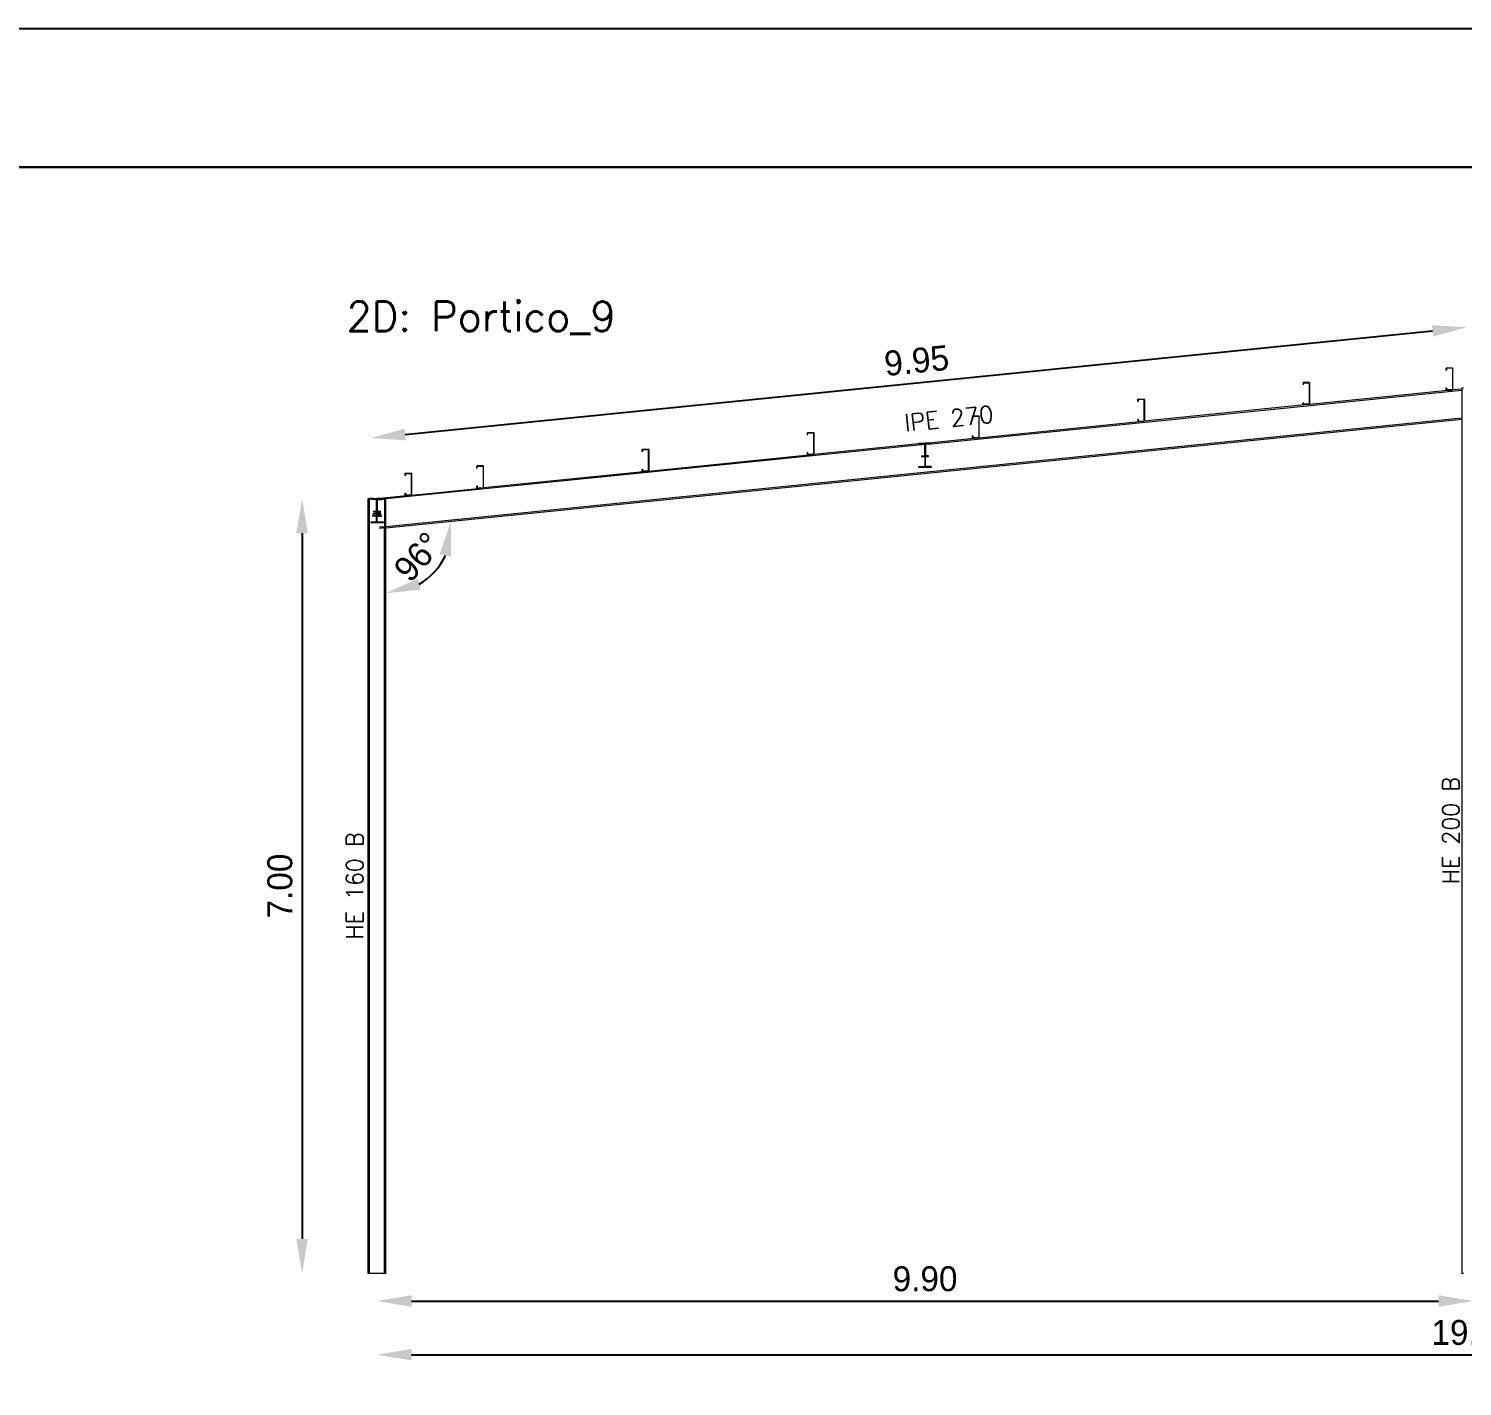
# Model space of a CAD drawing. Header units: inches. Extents: x 72863 to 72995, y 49095 to 49225.
# Drawn here: x 72928.03 to 72938.39, y 49214.9 to 49224.71 of the extents above; entities that cross this region are included whole.
import ezdxf
from ezdxf.enums import TextEntityAlignment as Align

# ---------------------------------------------------------------- set-up
doc = ezdxf.new("R2010")
doc.units = ezdxf.units.IN
doc.layers.get('0').update_dxf_attribs({"lineweight": 15})
for name, color, linetype, lineweight in [('BARRAS_DE_ACERO', 7, 'Continuous', 9), ('Cotas', 200, 'Continuous', 9), ('REFERENCIA_DE_LAS_BARRAS', 2, 'Continuous', 9), ('TITULOS', 9, 'Continuous', 9)]:
    doc.layers.add(name, color=color, linetype=linetype, lineweight=lineweight)
doc.layers.add('VG', color=7, linetype='Continuous')
doc.styles.add('CYPETXT', font='romans__.ttf', dxfattribs={"height": 0.2})
doc.styles.add('RomanS', font='')
doc.styles.get('RomanS').set_extended_font_data('Porsche')
doc.dimstyles.new('100-color', dxfattribs={"dimtxt": 0.18, "dimasz": 0.25, "dimexe": 0, "dimexo": 0.5, "dimgap": 0.07, "dimtad": 1, "dimlfac": 1.25, "dimzin": 4, "dimdsep": 46, "dimtxsty": 'RomanS', "dimcen": 0.1, "dimse1": 1, "dimse2": 1, "dimadec": 0, "dimazin": 0, "dimtfac": 1, "dimtix": 1, "dimtmove": 2, "dimatfit": 3, "dimfxl": 1, "dimtvp": 1.058824, "dimtolj": 1, "dimtzin": 1, "dimarcsym": 0})

# ---------------------------------------------------------------- blocks, each defined once
blk = doc.blocks.new('PLANTILLA')
at = {"layer": 'VG'}
for p, q in [((72904.71, 49224.711), (72862.71, 49224.711)), ((72864.71, 49223.711), (72903.71, 49223.711))]:
    blk.add_line(p, q, dxfattribs=at)
blk.add_lwpolyline([(72903.71, 49199.561), (72903.71, 49223.711), (72864.71, 49223.711), (72864.71, 49196.011), (72885.71, 49196.011), (72885.71, 49199.611)], dxfattribs=at)
blk = doc.blocks.new('*D125')
at = {"layer": 'Cotas', "color": 0, "lineweight": -2, "transparency": 16777216}
blk.add_line((72930.799, 49215.128), (72946.139, 49215.128), dxfattribs=at)
at = {"layer": 'Cotas', "color": 0, "transparency": 16777216}
for points in [[(72930.799, 49215.17), (72930.799, 49215.087), (72930.549, 49215.128)], [(72946.139, 49215.17), (72946.139, 49215.087), (72946.389, 49215.128)]]:
    blk.add_solid(points, dxfattribs=at)
at = {"layer": 'Defpoints', "color": 0, "transparency": 16777216}
for p in [(72930.549, 49215.715), (72946.389, 49215.715), (72946.389, 49215.128)]:
    blk.add_point(p, dxfattribs=at)
at = {"layer": 'Cotas', "color": 0, "transparency": 16777216, "insert": (72938.469, 49215.288), "char_height": 0.18, "attachment_point": 5, "style": 'RomanS'}
blk.add_mtext('\\A1;19.80', dxfattribs=at)
blk = doc.blocks.new('*D127')
at = {"layer": 'Cotas', "color": 0, "lineweight": -2, "transparency": 16777216}
blk.add_line((72930.799, 49215.516), (72938.219, 49215.516), dxfattribs=at)
at = {"layer": 'Cotas', "color": 0, "transparency": 16777216}
for points in [[(72930.799, 49215.558), (72930.799, 49215.474), (72930.549, 49215.516)], [(72938.219, 49215.558), (72938.219, 49215.474), (72938.469, 49215.516)]]:
    blk.add_solid(points, dxfattribs=at)
at = {"layer": 'Defpoints', "color": 0, "transparency": 16777216}
for p in [(72930.549, 49215.715), (72938.469, 49215.715), (72938.469, 49215.516)]:
    blk.add_point(p, dxfattribs=at)
at = {"layer": 'Cotas', "color": 0, "transparency": 16777216, "insert": (72934.509, 49215.676), "char_height": 0.18, "attachment_point": 5, "style": 'RomanS'}
blk.add_mtext('\\A1;9.90', dxfattribs=at)
blk = doc.blocks.new('*D128')
at = {"layer": 'Cotas', "color": 0, "lineweight": -2, "transparency": 16777216}
blk.add_line((72930.753, 49221.778), (72938.176, 49222.528), dxfattribs=at)
at = {"layer": 'Cotas', "color": 0, "transparency": 16777216}
for points in [[(72938.171, 49222.569), (72938.18, 49222.486), (72938.424, 49222.553)], [(72930.749, 49221.819), (72930.757, 49221.736), (72930.504, 49221.753)]]:
    blk.add_solid(points, dxfattribs=at)
at = {"layer": 'Defpoints', "color": 0, "transparency": 16777216}
for p in [(72938.424, 49222.553), (72938.469, 49222.115), (72930.549, 49221.315)]:
    blk.add_point(p, dxfattribs=at)
at = {"layer": 'Cotas', "color": 0, "transparency": 16777216, "insert": (72934.448, 49222.312), "char_height": 0.18, "attachment_point": 5, "rotation": 5.7679, "style": 'RomanS'}
blk.add_mtext('\\A1;9.95', dxfattribs=at)
blk = doc.blocks.new('*D131')
at = {"layer": 'Cotas', "color": 0, "lineweight": -2, "transparency": 16777216}
blk.add_arc((72930.613, 49221.104), 0.474, 300.6095, 335.1584, dxfattribs=at)
at = {"layer": 'Cotas', "color": 0, "transparency": 16777216}
for points in [[(72931.001, 49220.912), (72931.083, 49220.898), (72931.084, 49221.152)], [(72930.865, 49220.657), (72930.843, 49220.737), (72930.613, 49220.631)]]:
    blk.add_solid(points, dxfattribs=at)
at = {"layer": 'Defpoints', "color": 0, "transparency": 16777216}
for p in [(72938.389, 49221.89), (72930.613, 49221.104), (72930.613, 49221.104), (72930.863, 49220.702), (72930.613, 49215.715)]:
    blk.add_point(p, dxfattribs=at)
at = {"layer": 'Cotas', "color": 0, "transparency": 16777216, "insert": (72930.845, 49220.894), "char_height": 0.18, "attachment_point": 5, "rotation": 47.8839, "style": 'RomanS'}
blk.add_mtext('\\A1;96°', dxfattribs=at)
blk = doc.blocks.new('*D132')
at = {"layer": 'Cotas', "color": 0, "lineweight": -2, "transparency": 16777216}
blk.add_line((72930.008, 49221.065), (72930.008, 49215.965), dxfattribs=at)
at = {"layer": 'Cotas', "color": 0, "transparency": 16777216}
for points in [[(72929.966, 49221.065), (72930.049, 49221.065), (72930.008, 49221.315)], [(72929.966, 49215.965), (72930.049, 49215.965), (72930.008, 49215.715)]]:
    blk.add_solid(points, dxfattribs=at)
at = {"layer": 'Defpoints', "color": 0, "transparency": 16777216}
for p in [(72930.549, 49221.315), (72930.008, 49215.715), (72930.549, 49215.715)]:
    blk.add_point(p, dxfattribs=at)
at = {"layer": 'Cotas', "color": 0, "transparency": 16777216, "insert": (72929.848, 49218.515), "char_height": 0.18, "attachment_point": 5, "rotation": 90, "style": 'RomanS'}
blk.add_mtext('\\A1;7.00', dxfattribs=at)

msp = doc.modelspace()

# ---------------------------------------------------------------- linework, layer by layer
at = {"layer": 'BARRAS_DE_ACERO'}
for p, q in [((72938.2749, 49222.2566), (72938.2747, 49222.2553)), ((72938.2747, 49222.2429), (72938.2747, 49222.2553)), ((72938.2747, 49222.2429), (72938.2763, 49222.2429)), ((72938.2757, 49222.2578), (72938.2749, 49222.2566)), ((72938.2769, 49222.2586), (72938.2757, 49222.2578)), ((72938.2763, 49222.2553), (72938.2764, 49222.256)), ((72938.2763, 49222.2553), (72938.2763, 49222.2429)), ((72938.2769, 49222.2567), (72938.2764, 49222.256)), ((72938.2769, 49222.2567), (72938.2775, 49222.2571)), ((72938.3204, 49222.2586), (72938.3191, 49222.2589)), ((72938.3198, 49222.2571), (72938.3191, 49222.2573)), ((72938.3198, 49222.2571), (72938.3205, 49222.2567)), ((72938.3204, 49222.2586), (72938.3216, 49222.2578)), ((72938.3205, 49222.2567), (72938.3209, 49222.256)), ((72938.3211, 49222.2553), (72938.3209, 49222.256)), ((72938.3211, 49222.2553), (72938.3211, 49222.1025)), ((72938.3224, 49222.2566), (72938.3216, 49222.2578)), ((72938.3224, 49222.2566), (72938.3227, 49222.2553)), ((72938.3227, 49222.1025), (72938.3227, 49222.2553)), ((72934.5526, 49221.7112), (72938.3886, 49222.0987)), ((72937.2399, 49222.1508), (72937.2402, 49222.1521)), ((72937.2402, 49222.1521), (72937.241, 49222.1533)), ((72937.2415, 49222.1507), (72937.2415, 49222.1508)), ((72937.2415, 49222.1504), (72937.2415, 49222.1507)), ((72937.2421, 49222.1511), (72937.242, 49222.1504)), ((72937.242, 49222.1504), (72937.242, 49222.1384)), ((72937.2425, 49222.1518), (72937.2421, 49222.1511)), ((72937.2425, 49222.1518), (72937.2432, 49222.1522)), ((72937.2428, 49222.1526), (72937.2435, 49222.1528)), ((72937.2432, 49222.1522), (72937.244, 49222.1524)), ((72937.2843, 49222.1544), (72937.2435, 49222.1544)), ((72937.244, 49222.1528), (72937.2435, 49222.1528)), ((72937.244, 49222.1528), (72937.2843, 49222.1528)), ((72937.284, 49222.1524), (72937.244, 49222.1524)), ((72937.284, 49222.1524), (72937.2847, 49222.1522)), ((72937.2843, 49222.1544), (72937.2857, 49222.1541)), ((72937.2843, 49222.1528), (72937.2851, 49222.1526)), ((72937.2858, 49222.1522), (72937.2851, 49222.1526)), ((72937.2858, 49222.1522), (72937.2862, 49222.1515)), ((72937.286, 49222.1504), (72937.2858, 49222.1511)), ((72937.286, 49222.1504), (72937.286, 49221.9984)), ((72937.2862, 49222.1515), (72937.2863, 49222.1508)), ((72937.2863, 49222.1507), (72937.2863, 49222.1508)), ((72937.2863, 49222.1507), (72937.2863, 49221.998)), ((72938.3095, 49222.0989), (72937.287, 49221.9956)), ((72937.2879, 49222.1508), (72937.2877, 49222.1521)), ((72937.288, 49222.1504), (72937.2879, 49222.1504)), ((72937.288, 49221.9984), (72937.288, 49222.1504)), ((72938.2747, 49222.1149), (72938.2763, 49222.1149)), ((72938.2747, 49222.1025), (72938.2747, 49222.1149)), ((72938.2749, 49222.1011), (72938.2747, 49222.1025)), ((72938.2757, 49222.0999), (72938.2749, 49222.1011)), ((72938.2757, 49222.0999), (72938.2769, 49222.0991)), ((72938.2763, 49222.1149), (72938.2763, 49222.1025)), ((72938.2763, 49222.1025), (72938.2764, 49222.1017)), ((72938.2764, 49222.1017), (72938.2769, 49222.1011)), ((72938.2775, 49222.1006), (72938.2769, 49222.1011)), ((72938.2783, 49222.0989), (72938.2769, 49222.0991)), ((72938.2783, 49222.1005), (72938.2775, 49222.1006)), ((72938.3191, 49222.1005), (72938.2783, 49222.1005)), ((72938.2783, 49222.0989), (72938.3095, 49222.0989)), ((72938.3191, 49222.0989), (72938.3095, 49222.0989)), ((72938.3191, 49222.1005), (72938.3198, 49222.1006)), ((72938.3191, 49222.0989), (72938.3204, 49222.0991)), ((72938.3198, 49222.1006), (72938.3205, 49222.1011)), ((72938.3216, 49222.0999), (72938.3204, 49222.0991)), ((72938.3205, 49222.1011), (72938.3209, 49222.1017)), ((72938.3209, 49222.1017), (72938.3211, 49222.1025)), ((72938.3216, 49222.0999), (72938.3217, 49222.1001)), ((72938.3886, 49222.1069), (72938.3217, 49222.1001)), ((72938.3224, 49222.1011), (72938.3217, 49222.1001)), ((72938.3224, 49222.1011), (72938.3227, 49222.1025)), ((72938.3886, 49222.115), (72938.4006, 49222.115)), ((72936.046, 49222.0302), (72936.0463, 49222.0315)), ((72936.046, 49222.0178), (72936.046, 49222.0302)), ((72936.0476, 49222.0178), (72936.046, 49222.0178)), ((72936.0463, 49222.0315), (72936.0471, 49222.0327)), ((72936.0476, 49222.0302), (72936.0478, 49222.0309)), ((72936.0476, 49222.0302), (72936.0476, 49222.0178)), ((72936.048, 49222.0178), (72936.0476, 49222.0178)), ((72936.0478, 49222.0309), (72936.0482, 49222.0316)), ((72936.0482, 49222.0316), (72936.0488, 49222.032)), ((72936.0486, 49222.0312), (72936.0493, 49222.0316)), ((72936.0496, 49222.0338), (72936.0904, 49222.0338)), ((72936.0908, 49222.0316), (72936.09, 49222.0318)), ((72936.0904, 49222.0338), (72936.0918, 49222.0335)), ((72936.0912, 49222.032), (72936.0904, 49222.0322)), ((72936.0908, 49222.0316), (72936.0914, 49222.0312)), ((72936.0918, 49222.0316), (72936.0912, 49222.032)), ((72936.0923, 49222.0309), (72936.0918, 49222.0316)), ((72936.092, 49222.0298), (72936.092, 49221.8778)), ((72936.0924, 49222.0302), (72936.0923, 49222.0309)), ((72936.0924, 49221.8774), (72936.0924, 49222.0302)), ((72936.094, 49222.0302), (72936.0937, 49222.0315)), ((72936.094, 49222.0298), (72936.094, 49222.0302)), ((72936.094, 49222.0298), (72936.094, 49221.8778)), ((72936.094, 49222.0298), (72936.094, 49221.8777)), ((72936.094, 49222.0298), (72936.094, 49222.0298)), ((72937.24, 49222.0104), (72937.2415, 49222.0104)), ((72937.2422, 49221.9946), (72937.241, 49221.9954)), ((72937.242, 49222.0104), (72937.2415, 49222.0104)), ((72937.2415, 49221.9984), (72937.2415, 49222.0104)), ((72937.2415, 49221.9984), (72937.2415, 49221.9983)), ((72937.2415, 49221.9983), (72937.2415, 49221.998)), ((72937.2415, 49221.998), (72937.2417, 49221.9972)), ((72937.2421, 49221.9965), (72937.2417, 49221.9972)), ((72937.242, 49221.9984), (72937.242, 49222.0104)), ((72937.2421, 49221.9965), (72937.2428, 49221.9961)), ((72937.2422, 49221.9946), (72937.2435, 49221.9944)), ((72937.2425, 49221.9969), (72937.2432, 49221.9965)), ((72937.2428, 49221.9961), (72937.2435, 49221.996)), ((72937.244, 49221.9964), (72937.2432, 49221.9965)), ((72937.2435, 49221.996), (72937.2436, 49221.996)), ((72937.2747, 49221.9944), (72937.2435, 49221.9944)), ((72937.2843, 49221.996), (72937.2436, 49221.996)), ((72937.284, 49221.9964), (72937.244, 49221.9964)), ((72937.2843, 49221.9944), (72937.2747, 49221.9944)), ((72937.284, 49221.9964), (72937.2847, 49221.9965)), ((72937.2843, 49221.996), (72937.2851, 49221.9961)), ((72937.2843, 49221.996), (72937.2843, 49221.996)), ((72937.2857, 49221.9946), (72937.2843, 49221.9944)), ((72937.2854, 49221.9969), (72937.2847, 49221.9965)), ((72937.2854, 49221.9969), (72937.2858, 49221.9976)), ((72937.2869, 49221.9954), (72937.2857, 49221.9946)), ((72937.286, 49221.9984), (72937.2858, 49221.9976)), ((72937.2862, 49221.9972), (72937.2863, 49221.998)), ((72937.287, 49221.9956), (72937.2869, 49221.9954)), ((72937.2877, 49221.9966), (72937.287, 49221.9956)), ((72937.2877, 49221.9966), (72937.2879, 49221.998)), ((72937.288, 49221.9984), (72937.2879, 49221.9983)), ((72937.2879, 49221.9983), (72937.2879, 49221.998)), ((72930.6126, 49221.1125), (72938.3886, 49221.898)), ((72934.8524, 49221.9109), (72934.8521, 49221.9096)), ((72934.8521, 49221.8972), (72934.8521, 49221.9096)), ((72934.8537, 49221.8972), (72934.8521, 49221.8972)), ((72934.8531, 49221.9121), (72934.8524, 49221.9109)), ((72934.8543, 49221.9129), (72934.8531, 49221.9121)), ((72934.8537, 49221.9096), (72934.8538, 49221.9103)), ((72934.8537, 49221.9096), (72934.8537, 49221.8972)), ((72934.8537, 49221.8972), (72934.8541, 49221.8972)), ((72934.8538, 49221.9103), (72934.8543, 49221.911)), ((72934.8541, 49221.8972), (72934.8541, 49221.9092)), ((72934.8543, 49221.9129), (72934.8557, 49221.9132)), ((72934.8549, 49221.9114), (72934.8543, 49221.911)), ((72934.8557, 49221.9116), (72934.8549, 49221.9114)), ((72934.8557, 49221.9132), (72934.8965, 49221.9132)), ((72934.8557, 49221.9116), (72934.8965, 49221.9116)), ((72934.8561, 49221.9112), (72934.8961, 49221.9112)), ((72934.8979, 49221.9129), (72934.8965, 49221.9132)), ((72934.8965, 49221.9116), (72934.8972, 49221.9114)), ((72934.8972, 49221.9114), (72934.8979, 49221.911)), ((72934.8975, 49221.9106), (72934.898, 49221.9099)), ((72934.8979, 49221.9129), (72934.899, 49221.9121)), ((72934.8983, 49221.9103), (72934.8979, 49221.911)), ((72934.8981, 49221.9092), (72934.898, 49221.9099)), ((72934.8981, 49221.9092), (72934.8981, 49221.7572)), ((72934.8985, 49221.9096), (72934.8983, 49221.9103)), ((72934.8985, 49221.9096), (72934.8985, 49221.7568)), ((72934.8998, 49221.9109), (72934.899, 49221.9121)), ((72934.9001, 49221.9096), (72934.8998, 49221.9109)), ((72936.046, 49221.8898), (72936.046, 49221.8774)), ((72936.0476, 49221.8898), (72936.046, 49221.8898)), ((72936.0476, 49221.8774), (72936.0476, 49221.8898)), ((72936.048, 49221.8898), (72936.0476, 49221.8898)), ((72936.048, 49221.8898), (72936.048, 49221.8778)), ((72938.3886, 49221.8898), (72938.3886, 49215.715)), ((72933.6582, 49221.789), (72933.6584, 49221.7903)), ((72933.6584, 49221.7903), (72933.6592, 49221.7915)), ((72933.6604, 49221.7923), (72933.6592, 49221.7915)), ((72933.6599, 49221.7897), (72933.6598, 49221.789)), ((72933.6598, 49221.789), (72933.6598, 49221.7889)), ((72933.6598, 49221.7886), (72933.6598, 49221.7889)), ((72933.6598, 49221.7766), (72933.6598, 49221.7886)), ((72933.6599, 49221.7897), (72933.6603, 49221.7904)), ((72933.6603, 49221.7893), (72933.6602, 49221.7886)), ((72933.6602, 49221.7766), (72933.6602, 49221.7886)), ((72933.661, 49221.7908), (72933.6603, 49221.7904)), ((72933.6608, 49221.79), (72933.6603, 49221.7893)), ((72933.6604, 49221.7923), (72933.6618, 49221.7926)), ((72933.6608, 49221.79), (72933.6614, 49221.7904)), ((72933.661, 49221.7908), (72933.6618, 49221.791)), ((72933.6622, 49221.7906), (72933.6614, 49221.7904)), ((72933.6618, 49221.7926), (72933.7026, 49221.7926)), ((72933.6618, 49221.791), (72933.7026, 49221.791)), ((72933.7022, 49221.7906), (72933.6622, 49221.7906)), ((72933.7022, 49221.7906), (72933.7029, 49221.7904)), ((72933.7039, 49221.7923), (72933.7026, 49221.7926)), ((72933.7026, 49221.791), (72933.7033, 49221.7908)), ((72933.7029, 49221.7904), (72933.7036, 49221.79)), ((72933.7033, 49221.7908), (72933.704, 49221.7904)), ((72933.7036, 49221.79), (72933.704, 49221.7893)), ((72933.7051, 49221.7915), (72933.7039, 49221.7923)), ((72933.7044, 49221.7897), (72933.704, 49221.7904)), ((72933.704, 49221.7893), (72933.7042, 49221.7886)), ((72933.7042, 49221.7886), (72933.7042, 49221.6366)), ((72933.7046, 49221.789), (72933.7044, 49221.7897)), ((72933.7046, 49221.789), (72933.7046, 49221.7886)), ((72933.7046, 49221.6365), (72933.7046, 49221.7886)), ((72933.7051, 49221.7915), (72933.7059, 49221.7903)), ((72933.7059, 49221.7903), (72933.7062, 49221.789)), ((72933.7062, 49221.789), (72933.7062, 49221.7886)), ((72933.7062, 49221.7886), (72933.7062, 49221.7886)), ((72933.7062, 49221.7886), (72933.7062, 49221.7886)), ((72936.046, 49221.8774), (72936.0463, 49221.876)), ((72936.0463, 49221.876), (72936.0471, 49221.8748)), ((72936.0471, 49221.8748), (72936.0482, 49221.874)), ((72936.0476, 49221.8774), (72936.0478, 49221.8766)), ((72936.0482, 49221.8759), (72936.0478, 49221.8766)), ((72936.048, 49221.8778), (72936.0482, 49221.877)), ((72936.0482, 49221.877), (72936.0486, 49221.8763)), ((72936.0482, 49221.8759), (72936.0488, 49221.8755)), ((72936.0496, 49221.8738), (72936.0482, 49221.874)), ((72936.0486, 49221.8763), (72936.0493, 49221.8759)), ((72936.0496, 49221.8754), (72936.0488, 49221.8755)), ((72936.0493, 49221.8759), (72936.05, 49221.8758)), ((72936.0496, 49221.8754), (72936.0904, 49221.8754)), ((72936.0496, 49221.8738), (72936.0807, 49221.8738)), ((72936.05, 49221.8758), (72936.09, 49221.8758)), ((72936.0807, 49221.8738), (72936.0904, 49221.8738)), ((72936.09, 49221.8758), (72936.0908, 49221.8759)), ((72936.0912, 49221.8755), (72936.0904, 49221.8754)), ((72936.0918, 49221.874), (72936.0904, 49221.8738)), ((72936.0908, 49221.8759), (72936.0914, 49221.8763)), ((72936.0918, 49221.8759), (72936.0912, 49221.8755)), ((72936.0914, 49221.8763), (72936.0919, 49221.877)), ((72936.0918, 49221.8759), (72936.0923, 49221.8766)), ((72936.092, 49221.8778), (72936.0919, 49221.877)), ((72936.0923, 49221.8766), (72936.0924, 49221.8774)), ((72936.0931, 49221.875), (72936.0937, 49221.876)), ((72936.0937, 49221.876), (72936.094, 49221.8774)), ((72936.094, 49221.8778), (72936.094, 49221.8777)), ((72936.094, 49221.8774), (72936.094, 49221.8777)), ((72934.5062, 49221.7065), (72930.6126, 49221.3132)), ((72933.6598, 49221.7766), (72933.6582, 49221.7766)), ((72933.6598, 49221.7766), (72933.6602, 49221.7766)), ((72934.4646, 49221.7105), (72933.7052, 49221.6338)), ((72934.4646, 49221.715), (72934.4646, 49221.7105)), ((72934.4646, 49221.715), (72934.483, 49221.715)), ((72934.4646, 49221.7076), (72934.4646, 49221.7105)), ((72934.4646, 49221.7076), (72934.5062, 49221.7076)), ((72934.5068, 49221.7099), (72934.483, 49221.7099)), ((72934.5062, 49221.7065), (72934.5062, 49221.7076)), ((72934.5068, 49221.624), (72934.5068, 49221.7099)), ((72934.5086, 49221.715), (72934.8869, 49221.7532)), ((72934.5342, 49221.715), (72934.5086, 49221.715)), ((72934.5104, 49221.7099), (72934.5104, 49221.636)), ((72934.5342, 49221.7099), (72934.5104, 49221.7099)), ((72934.5169, 49221.7076), (72934.511, 49221.707)), ((72934.511, 49221.7076), (72934.5169, 49221.7076)), ((72934.511, 49221.707), (72934.511, 49221.7076)), ((72934.511, 49221.707), (72934.511, 49221.624)), ((72934.5526, 49221.7076), (72934.5169, 49221.7076)), ((72934.5342, 49221.7099), (72934.5342, 49221.715)), ((72934.5526, 49221.7076), (72934.5526, 49221.7112)), ((72934.8537, 49221.7692), (72934.8521, 49221.7692)), ((72934.8521, 49221.7568), (72934.8521, 49221.7692)), ((72934.8521, 49221.7568), (72934.8524, 49221.7554)), ((72934.8524, 49221.7554), (72934.8531, 49221.7542)), ((72934.8531, 49221.7542), (72934.8543, 49221.7534)), ((72934.8538, 49221.756), (72934.8537, 49221.7568)), ((72934.8543, 49221.7553), (72934.8538, 49221.756)), ((72934.8541, 49221.7692), (72934.8541, 49221.7572)), ((72934.8541, 49221.7572), (72934.8543, 49221.7564)), ((72934.8543, 49221.7564), (72934.8547, 49221.7557)), ((72934.8549, 49221.7549), (72934.8543, 49221.7553)), ((72934.8543, 49221.7534), (72934.8557, 49221.7532)), ((72934.8547, 49221.7557), (72934.8553, 49221.7553)), ((72934.8557, 49221.7548), (72934.8549, 49221.7549)), ((72934.8553, 49221.7553), (72934.8561, 49221.7552)), ((72934.8965, 49221.7548), (72934.8557, 49221.7548)), ((72934.8869, 49221.7532), (72934.8557, 49221.7532)), ((72934.8961, 49221.7552), (72934.8561, 49221.7552)), ((72934.8961, 49221.7552), (72934.8969, 49221.7553)), ((72934.8972, 49221.7549), (72934.8965, 49221.7548)), ((72934.8975, 49221.7557), (72934.8969, 49221.7553)), ((72934.8972, 49221.7549), (72934.8979, 49221.7553)), ((72934.898, 49221.7564), (72934.8975, 49221.7557)), ((72934.8979, 49221.7553), (72934.8983, 49221.756)), ((72934.8981, 49221.7572), (72934.898, 49221.7564)), ((72934.8985, 49221.7568), (72934.8983, 49221.756)), ((72934.9001, 49221.7572), (72934.9001, 49221.7571)), ((72934.9001, 49221.7571), (72934.9001, 49221.7568)), ((72932.4645, 49221.6697), (72932.4642, 49221.6684)), ((72932.4642, 49221.656), (72932.4642, 49221.6684)), ((72932.4642, 49221.656), (72932.4658, 49221.656)), ((72932.4653, 49221.6709), (72932.4645, 49221.6697)), ((72932.4665, 49221.6717), (72932.4653, 49221.6709)), ((72932.4658, 49221.6684), (72932.466, 49221.6691)), ((72932.4658, 49221.656), (72932.4658, 49221.6684)), ((72932.4663, 49221.656), (72932.4658, 49221.656)), ((72932.466, 49221.6691), (72932.4664, 49221.6698)), ((72932.4664, 49221.6687), (72932.4663, 49221.668)), ((72932.4663, 49221.668), (72932.4663, 49221.656)), ((72932.4671, 49221.6702), (72932.4664, 49221.6698)), ((72932.4668, 49221.6694), (72932.4664, 49221.6687)), ((72932.4678, 49221.672), (72932.4665, 49221.6717)), ((72932.4678, 49221.6704), (72932.4671, 49221.6702)), ((72932.4678, 49221.672), (72932.5086, 49221.672)), ((72932.4678, 49221.6704), (72932.5086, 49221.6704)), ((72932.509, 49221.6698), (72932.5083, 49221.67)), ((72932.51, 49221.6717), (72932.5086, 49221.672)), ((72932.5094, 49221.6702), (72932.5086, 49221.6704)), ((72932.5097, 49221.6694), (72932.509, 49221.6698)), ((72932.5094, 49221.6702), (72932.51, 49221.6698)), ((72932.5101, 49221.6687), (72932.5097, 49221.6694)), ((72932.51, 49221.6717), (72932.5112, 49221.6709)), ((72932.5105, 49221.6691), (72932.51, 49221.6698)), ((72932.5101, 49221.6687), (72932.5103, 49221.668)), ((72932.5103, 49221.516), (72932.5103, 49221.668)), ((72932.5106, 49221.6684), (72932.5105, 49221.6691)), ((72932.5106, 49221.6684), (72932.5106, 49221.5156)), ((72932.5112, 49221.6709), (72932.512, 49221.6697)), ((72932.5113, 49221.5132), (72933.6929, 49221.6326)), ((72932.5122, 49221.6684), (72932.512, 49221.6697)), ((72932.5122, 49221.6684), (72932.5122, 49221.6681)), ((72932.5123, 49221.516), (72932.5123, 49221.668)), ((72933.6584, 49221.6348), (72933.6582, 49221.6362)), ((72933.6592, 49221.6336), (72933.6584, 49221.6348)), ((72933.6604, 49221.6328), (72933.6592, 49221.6336)), ((72933.6598, 49221.6486), (72933.6602, 49221.6486)), ((72933.6598, 49221.6366), (72933.6598, 49221.6486)), ((72933.6598, 49221.6366), (72933.6598, 49221.6362)), ((72933.6599, 49221.6354), (72933.6598, 49221.6362)), ((72933.6599, 49221.6354), (72933.6603, 49221.6347)), ((72933.6602, 49221.6486), (72933.6602, 49221.6366)), ((72933.6602, 49221.6366), (72933.6603, 49221.6358)), ((72933.6603, 49221.6358), (72933.6608, 49221.6351)), ((72933.661, 49221.6343), (72933.6603, 49221.6347)), ((72933.6618, 49221.6326), (72933.6604, 49221.6328)), ((72933.661, 49221.6343), (72933.6618, 49221.6342)), ((72933.6618, 49221.6342), (72933.7022, 49221.6342)), ((72933.6929, 49221.6326), (72933.6618, 49221.6326)), ((72933.6622, 49221.6346), (72933.7022, 49221.6346)), ((72933.7026, 49221.6326), (72933.6929, 49221.6326)), ((72933.7029, 49221.6347), (72933.7022, 49221.6346)), ((72933.7022, 49221.6342), (72933.7026, 49221.6342)), ((72933.7026, 49221.6326), (72933.7039, 49221.6328)), ((72933.7051, 49221.6336), (72933.7039, 49221.6328)), ((72933.7042, 49221.6366), (72933.704, 49221.6358)), ((72933.7046, 49221.6362), (72933.7044, 49221.6356)), ((72933.7046, 49221.6365), (72933.7046, 49221.6362)), ((72933.7052, 49221.6338), (72933.7051, 49221.6336)), ((72933.7059, 49221.6348), (72933.7052, 49221.6338)), ((72933.7062, 49221.6362), (72933.7059, 49221.6348)), ((72933.7062, 49221.6362), (72933.7062, 49221.6365)), ((72934.483, 49221.624), (72934.483, 49221.619)), ((72934.483, 49221.619), (72934.5062, 49221.619)), ((72934.5068, 49221.624), (72934.5062, 49221.624)), ((72934.5062, 49221.619), (72934.5062, 49221.5463)), ((72934.5062, 49221.619), (72934.511, 49221.619)), ((72934.5342, 49221.624), (72934.511, 49221.624)), ((72934.511, 49221.5463), (72934.511, 49221.619)), ((72934.511, 49221.619), (72934.5342, 49221.619)), ((72934.5342, 49221.619), (72934.5342, 49221.624)), ((72930.7526, 49221.4955), (72930.7529, 49221.4968)), ((72930.7526, 49221.4831), (72930.7526, 49221.4955)), ((72930.7526, 49221.4831), (72930.7542, 49221.4831)), ((72930.7529, 49221.4968), (72930.7537, 49221.498)), ((72930.7537, 49221.498), (72930.7549, 49221.4988)), ((72930.7542, 49221.4955), (72930.7544, 49221.4962)), ((72930.7542, 49221.4955), (72930.7542, 49221.4831)), ((72930.7544, 49221.4962), (72930.7548, 49221.4969)), ((72930.7555, 49221.4973), (72930.7548, 49221.4969)), ((72930.7549, 49221.4988), (72930.7562, 49221.4991)), ((72930.7555, 49221.4973), (72930.7562, 49221.4975)), ((72930.7562, 49221.4991), (72930.797, 49221.4991)), ((72930.7562, 49221.4975), (72930.797, 49221.4975)), ((72930.797, 49221.4991), (72930.7984, 49221.4988)), ((72930.797, 49221.4975), (72930.7978, 49221.4973)), ((72930.7984, 49221.4988), (72930.7996, 49221.498)), ((72930.8004, 49221.4968), (72930.7996, 49221.498)), ((72930.8004, 49221.4968), (72930.8006, 49221.4955)), ((72930.8006, 49221.3427), (72930.8006, 49221.4955)), ((72931.2706, 49221.5491), (72931.2703, 49221.5478)), ((72931.2703, 49221.5354), (72931.2703, 49221.5478)), ((72931.2703, 49221.5354), (72931.2719, 49221.5354)), ((72931.2714, 49221.5503), (72931.2706, 49221.5491)), ((72931.2714, 49221.5503), (72931.2725, 49221.5511)), ((72931.2721, 49221.5485), (72931.2719, 49221.5478)), ((72931.2719, 49221.5354), (72931.2719, 49221.5478)), ((72931.2725, 49221.5492), (72931.2721, 49221.5485)), ((72931.2731, 49221.5496), (72931.2725, 49221.5492)), ((72931.2739, 49221.5498), (72931.2731, 49221.5496)), ((72931.3161, 49221.5511), (72931.3147, 49221.5514)), ((72931.3161, 49221.5511), (72931.3173, 49221.5503)), ((72931.3166, 49221.5485), (72931.3161, 49221.5492)), ((72931.3167, 49221.5478), (72931.3166, 49221.5485)), ((72931.3167, 49221.5478), (72931.3167, 49221.395)), ((72932.4642, 49221.528), (72932.4642, 49221.5156)), ((72932.4642, 49221.528), (72932.4658, 49221.528)), ((72932.4642, 49221.5156), (72932.4645, 49221.5142)), ((72932.4653, 49221.513), (72932.4645, 49221.5142)), ((72932.4653, 49221.513), (72932.4665, 49221.5122)), ((72932.4658, 49221.5156), (72932.4658, 49221.528)), ((72932.4658, 49221.528), (72932.4663, 49221.528)), ((72932.466, 49221.5148), (72932.4658, 49221.5156)), ((72932.4664, 49221.5141), (72932.466, 49221.5148)), ((72932.4663, 49221.528), (72932.4663, 49221.516)), ((72932.4663, 49221.516), (72932.4664, 49221.5152)), ((72932.4664, 49221.5152), (72932.4668, 49221.5145)), ((72932.4664, 49221.5141), (72932.4671, 49221.5137)), ((72932.4665, 49221.5122), (72932.4678, 49221.512)), ((72932.4668, 49221.5145), (72932.4675, 49221.5141)), ((72932.4678, 49221.5136), (72932.4671, 49221.5137)), ((72932.4675, 49221.5141), (72932.4683, 49221.514)), ((72932.4678, 49221.512), (72932.499, 49221.512)), ((72932.5083, 49221.514), (72932.4683, 49221.514)), ((72932.499, 49221.512), (72932.5086, 49221.512)), ((72932.5083, 49221.514), (72932.509, 49221.5141)), ((72932.51, 49221.5122), (72932.5086, 49221.512)), ((72932.509, 49221.5141), (72932.5097, 49221.5145)), ((72932.51, 49221.5141), (72932.5094, 49221.5137)), ((72932.5105, 49221.5148), (72932.51, 49221.5141)), ((72932.5105, 49221.5148), (72932.5106, 49221.5156)), ((72932.5113, 49221.5132), (72932.512, 49221.5142)), ((72932.5122, 49221.5156), (72932.512, 49221.5142)), ((72932.5122, 49221.5158), (72932.5123, 49221.516)), ((72932.5122, 49221.5158), (72932.5122, 49221.5156)), ((72934.4646, 49221.5463), (72934.5062, 49221.5463)), ((72934.4646, 49221.539), (72934.4646, 49221.5463)), ((72934.5526, 49221.539), (72934.4646, 49221.539)), ((72934.5526, 49221.5463), (72934.511, 49221.5463)), ((72934.5526, 49221.5463), (72934.5526, 49221.539)), ((72930.7997, 49221.3403), (72931.305, 49221.3914)), ((72931.2703, 49221.4074), (72931.2719, 49221.4074)), ((72931.2703, 49221.395), (72931.2703, 49221.4074)), ((72931.2703, 49221.395), (72931.2706, 49221.3936)), ((72931.2706, 49221.3936), (72931.2714, 49221.3924)), ((72931.2714, 49221.3924), (72931.2725, 49221.3916)), ((72931.2719, 49221.4074), (72931.2719, 49221.395)), ((72931.2719, 49221.395), (72931.2721, 49221.3942)), ((72931.2721, 49221.3942), (72931.2725, 49221.3935)), ((72931.2725, 49221.3935), (72931.2731, 49221.3931)), ((72931.2725, 49221.3916), (72931.2739, 49221.3914)), ((72931.2731, 49221.3931), (72931.2739, 49221.393)), ((72931.2739, 49221.393), (72931.3147, 49221.393)), ((72931.305, 49221.3914), (72931.2739, 49221.3914)), ((72931.3147, 49221.3914), (72931.305, 49221.3914)), ((72931.3155, 49221.3931), (72931.3147, 49221.393)), ((72931.3161, 49221.3916), (72931.3147, 49221.3914)), ((72931.3155, 49221.3931), (72931.3161, 49221.3935)), ((72931.3161, 49221.3935), (72931.3166, 49221.3942)), ((72931.3161, 49221.3916), (72931.3173, 49221.3924)), ((72931.3166, 49221.3942), (72931.3167, 49221.395)), ((72931.318, 49221.3936), (72931.3174, 49221.3926)), ((72930.4846, 49221.315), (72930.495, 49221.315)), ((72930.4846, 49215.715), (72930.4846, 49221.315)), ((72930.495, 49215.715), (72930.495, 49221.315)), ((72930.5046, 49221.315), (72930.495, 49221.315)), ((72930.5046, 49221.315), (72930.5046, 49221.3076)), ((72930.5158, 49221.315), (72930.5046, 49221.315)), ((72930.5462, 49221.3076), (72930.5046, 49221.3076)), ((72930.5158, 49221.309), (72930.5158, 49221.315)), ((72930.5194, 49221.315), (72930.5158, 49221.315)), ((72930.5452, 49221.309), (72930.5158, 49221.309)), ((72930.5194, 49221.3094), (72930.5194, 49221.312)), ((72930.5467, 49221.3094), (72930.5194, 49221.3094)), ((72930.523, 49221.315), (72930.5486, 49221.315)), ((72930.5446, 49221.3099), (72930.5468, 49221.3099)), ((72930.5466, 49221.309), (72930.5452, 49221.309)), ((72930.5462, 49221.224), (72930.5462, 49221.3076)), ((72930.5466, 49221.2304), (72930.5466, 49221.309)), ((72930.5466, 49221.309), (72930.5466, 49221.309)), ((72930.5467, 49221.3094), (72930.5467, 49221.2325)), ((72930.5468, 49221.2324), (72930.5468, 49221.3099)), ((72930.5486, 49221.315), (72930.7873, 49221.3391)), ((72930.5504, 49221.3099), (72930.5504, 49221.3068)), ((72930.5504, 49221.3099), (72930.5742, 49221.3099)), ((72930.5504, 49221.3068), (72930.5504, 49221.2281)), ((72930.5505, 49221.3094), (72930.5505, 49221.3084)), ((72930.5505, 49221.3094), (72930.575, 49221.3094)), ((72930.5505, 49221.2272), (72930.5505, 49221.3084)), ((72930.5506, 49221.309), (72930.5506, 49221.3068)), ((72930.5506, 49221.309), (72930.5814, 49221.309)), ((72930.5506, 49221.224), (72930.5506, 49221.3068)), ((72930.5568, 49221.3076), (72930.551, 49221.307)), ((72930.551, 49221.3076), (72930.551, 49221.307)), ((72930.551, 49221.3076), (72930.5568, 49221.3076)), ((72930.551, 49221.224), (72930.551, 49221.307)), ((72930.5926, 49221.3076), (72930.5568, 49221.3076)), ((72930.5742, 49221.3099), (72930.5742, 49221.315)), ((72930.5778, 49221.3094), (72930.575, 49221.3094)), ((72930.5778, 49221.315), (72930.5814, 49221.315)), ((72930.5778, 49221.315), (72930.5778, 49221.312)), ((72930.5778, 49221.3097), (72930.5778, 49221.312)), ((72930.5778, 49221.3097), (72930.5778, 49221.3094)), ((72930.5926, 49221.315), (72930.5814, 49221.315)), ((72930.5814, 49221.3101), (72930.5814, 49221.315)), ((72930.5814, 49221.3101), (72930.5814, 49221.309)), ((72930.5926, 49221.3112), (72930.5926, 49221.315)), ((72930.5926, 49221.3112), (72930.6022, 49221.3122)), ((72930.5926, 49221.3112), (72930.5926, 49221.3076)), ((72930.6022, 49221.3122), (72930.6022, 49221.1115)), ((72930.6126, 49221.315), (72930.6126, 49221.3132)), ((72930.6126, 49221.1125), (72930.6126, 49221.3132)), ((72930.7542, 49221.3551), (72930.7526, 49221.3551)), ((72930.7526, 49221.3427), (72930.7526, 49221.3551)), ((72930.7526, 49221.3427), (72930.7529, 49221.3413)), ((72930.7529, 49221.3413), (72930.7537, 49221.3401)), ((72930.7537, 49221.3401), (72930.7549, 49221.3393)), ((72930.7542, 49221.3551), (72930.7542, 49221.3427)), ((72930.7542, 49221.3427), (72930.7544, 49221.3419)), ((72930.7549, 49221.3393), (72930.7562, 49221.3391)), ((72930.7555, 49221.3408), (72930.7562, 49221.3407)), ((72930.797, 49221.3407), (72930.7562, 49221.3407)), ((72930.7562, 49221.3391), (72930.7873, 49221.3391)), ((72930.797, 49221.3391), (72930.7873, 49221.3391)), ((72930.797, 49221.3407), (72930.7978, 49221.3408)), ((72930.7984, 49221.3393), (72930.797, 49221.3391)), ((72930.7985, 49221.3413), (72930.7978, 49221.3408)), ((72930.7996, 49221.3401), (72930.7984, 49221.3393)), ((72930.7989, 49221.3419), (72930.7985, 49221.3413)), ((72930.7989, 49221.3419), (72930.799, 49221.3427)), ((72930.7996, 49221.3401), (72930.7997, 49221.3403)), ((72930.8004, 49221.3413), (72930.7997, 49221.3403)), ((72930.8004, 49221.3413), (72930.8006, 49221.3427)), ((72930.5158, 49221.1929), (72930.5462, 49221.1929)), ((72930.5158, 49221.1929), (72930.5158, 49221.187)), ((72930.5462, 49221.187), (72930.5158, 49221.187)), ((72930.5194, 49221.2085), (72930.5462, 49221.2085)), ((72930.5194, 49221.2085), (72930.5194, 49221.203)), ((72930.5462, 49221.203), (72930.5194, 49221.203)), ((72930.523, 49221.224), (72930.5462, 49221.224)), ((72930.523, 49221.224), (72930.523, 49221.219)), ((72930.5466, 49221.224), (72930.5462, 49221.224)), ((72930.5462, 49221.1929), (72930.5462, 49221.203)), ((72930.5466, 49221.1929), (72930.5462, 49221.1929)), ((72930.5462, 49221.1463), (72930.5462, 49221.187)), ((72930.5462, 49221.187), (72930.5499, 49221.187)), ((72930.5466, 49221.224), (72930.5466, 49221.2304)), ((72930.5467, 49221.224), (72930.5466, 49221.224)), ((72930.5466, 49221.2085), (72930.5466, 49221.219)), ((72930.5467, 49221.2085), (72930.5466, 49221.2085)), ((72930.5466, 49221.203), (72930.5506, 49221.203)), ((72930.5467, 49221.2325), (72930.5467, 49221.2314)), ((72930.5467, 49221.2259), (72930.5467, 49221.2314)), ((72930.5467, 49221.224), (72930.5467, 49221.2259)), ((72930.5468, 49221.224), (72930.5467, 49221.224)), ((72930.5467, 49221.219), (72930.5467, 49221.2085)), ((72930.5505, 49221.219), (72930.5467, 49221.219)), ((72930.5468, 49221.2324), (72930.5468, 49221.2292)), ((72930.5468, 49221.2279), (72930.5468, 49221.2292)), ((72930.5468, 49221.224), (72930.5468, 49221.2279)), ((72930.5504, 49221.2281), (72930.5504, 49221.224)), ((72930.5505, 49221.2272), (72930.5505, 49221.224)), ((72930.5506, 49221.224), (72930.5505, 49221.224)), ((72930.551, 49221.224), (72930.5506, 49221.224)), ((72930.5506, 49221.219), (72930.5506, 49221.2085)), ((72930.551, 49221.2085), (72930.5506, 49221.2085)), ((72930.551, 49221.1929), (72930.5506, 49221.1929)), ((72930.5578, 49221.224), (72930.551, 49221.224)), ((72930.5778, 49221.2085), (72930.551, 49221.2085)), ((72930.5814, 49221.1929), (72930.551, 49221.1929)), ((72930.551, 49221.187), (72930.5814, 49221.187)), ((72930.5578, 49221.224), (72930.5742, 49221.224)), ((72930.5778, 49221.203), (72930.5778, 49221.2085)), ((72930.5814, 49221.187), (72930.5814, 49221.1929)), ((72930.5046, 49221.1463), (72930.5462, 49221.1463)), ((72930.5046, 49221.1463), (72930.5046, 49221.139)), ((72930.5926, 49221.139), (72930.5046, 49221.139)), ((72930.551, 49221.1463), (72930.5926, 49221.1463)), ((72930.6022, 49221.1115), (72930.5695, 49221.1082)), ((72930.5695, 49221.1082), (72930.5703, 49221.1)), ((72930.6022, 49221.1033), (72930.5703, 49221.1)), ((72930.5926, 49221.1463), (72930.5926, 49221.139)), ((72930.6022, 49221.1033), (72930.6022, 49221.1115)), ((72930.6022, 49221.1033), (72930.6022, 49221.1023)), ((72930.6022, 49215.715), (72930.6022, 49221.1023)), ((72930.6126, 49221.1043), (72930.6126, 49221.1125)), ((72930.6126, 49215.715), (72930.6126, 49221.1043)), ((72930.495, 49215.715), (72930.4846, 49215.715)), ((72930.6022, 49215.715), (72930.495, 49215.715)), ((72930.6126, 49215.715), (72930.6022, 49215.715)), ((72938.4006, 49215.715), (72938.3886, 49215.715))]:
    msp.add_line(p, q, dxfattribs=at)
for points in [[(72938.2769, 49222.2586), (72938.2783, 49222.2589), (72938.3191, 49222.2589)], [(72938.3191, 49222.2573), (72938.2783, 49222.2573), (72938.2775, 49222.2571)], [(72934.5526, 49221.7112), (72934.5526, 49221.7112), (72938.3886, 49222.0987)], [(72937.2399, 49222.1508), (72937.2399, 49222.1384), (72937.24, 49222.1384), (72937.2415, 49222.1384)], [(72937.2435, 49222.1544), (72937.2422, 49222.1541), (72937.241, 49222.1533)], [(72937.2415, 49222.1508), (72937.2417, 49222.1515), (72937.2421, 49222.1522), (72937.2428, 49222.1526)], [(72937.2415, 49222.1504), (72937.2415, 49222.1384), (72937.242, 49222.1384)], [(72937.2847, 49222.1522), (72937.2854, 49222.1518), (72937.2858, 49222.1511)], [(72937.2877, 49222.1521), (72937.2869, 49222.1533), (72937.2857, 49222.1541)], [(72937.2879, 49221.9983), (72937.2879, 49222.1504), (72937.2879, 49222.1508)], [(72938.3886, 49222.115), (72938.3886, 49222.1069), (72938.3886, 49222.0987), (72938.3886, 49221.898)], [(72936.0496, 49222.0338), (72936.0482, 49222.0335), (72936.0471, 49222.0327)], [(72936.0486, 49222.0312), (72936.0482, 49222.0305), (72936.048, 49222.0298), (72936.048, 49222.0178)], [(72936.0904, 49222.0322), (72936.0496, 49222.0322), (72936.0488, 49222.032)], [(72936.09, 49222.0318), (72936.05, 49222.0318), (72936.0493, 49222.0316)], [(72936.092, 49222.0298), (72936.0919, 49222.0305), (72936.0914, 49222.0312)], [(72936.0918, 49222.0335), (72936.093, 49222.0327), (72936.0937, 49222.0315)], [(72937.2747, 49221.9944), (72936.0931, 49221.875), (72936.093, 49221.8748), (72936.0918, 49221.874)], [(72937.24, 49222.0104), (72937.2399, 49222.0104), (72937.2399, 49221.998)], [(72937.2399, 49221.998), (72937.2402, 49221.9966), (72937.241, 49221.9954)], [(72937.2425, 49221.9969), (72937.2421, 49221.9976), (72937.242, 49221.9984)], [(72937.2851, 49221.9961), (72937.2858, 49221.9965), (72937.2862, 49221.9972)], [(72930.6126, 49221.1043), (72938.3886, 49221.8898), (72938.3886, 49221.898)], [(72934.8561, 49221.9112), (72934.8553, 49221.911), (72934.8547, 49221.9106), (72934.8543, 49221.9099), (72934.8541, 49221.9092)], [(72934.8961, 49221.9112), (72934.8969, 49221.911), (72934.8975, 49221.9106)], [(72934.9001, 49221.7571), (72934.9001, 49221.9092), (72934.9001, 49221.9096)], [(72934.9001, 49221.7572), (72934.9001, 49221.9092), (72934.9001, 49221.9092)], [(72933.6582, 49221.789), (72933.6582, 49221.7766), (72933.6582, 49221.7766)], [(72933.7062, 49221.7886), (72933.7062, 49221.6365), (72933.7062, 49221.6366), (72933.7062, 49221.7886)], [(72934.9001, 49221.7568), (72934.8998, 49221.7554), (72934.8992, 49221.7544), (72936.0807, 49221.8738)], [(72934.483, 49221.7099), (72934.483, 49221.715), (72934.5086, 49221.715)], [(72934.483, 49221.624), (72934.5062, 49221.624), (72934.5062, 49221.7065)], [(72934.5526, 49221.7112), (72934.5526, 49221.715), (72934.5342, 49221.715)], [(72934.8541, 49221.7692), (72934.8537, 49221.7692), (72934.8537, 49221.7568)], [(72934.8979, 49221.7534), (72934.8965, 49221.7532), (72934.8869, 49221.7532)], [(72934.8992, 49221.7544), (72934.899, 49221.7542), (72934.8979, 49221.7534)], [(72932.5083, 49221.67), (72932.4683, 49221.67), (72932.4675, 49221.6698), (72932.4668, 49221.6694)], [(72932.5123, 49221.668), (72932.5122, 49221.6681), (72932.5122, 49221.5158)], [(72933.6598, 49221.6486), (72933.6582, 49221.6486), (72933.6582, 49221.6486), (72933.6582, 49221.6362)], [(72933.6622, 49221.6346), (72933.6614, 49221.6347), (72933.6608, 49221.6351)], [(72933.7026, 49221.6342), (72933.7033, 49221.6343), (72933.704, 49221.6347), (72933.7044, 49221.6354), (72933.7044, 49221.6356)], [(72933.704, 49221.6358), (72933.7036, 49221.6351), (72933.7029, 49221.6347)], [(72934.511, 49221.624), (72934.5104, 49221.624), (72934.5104, 49221.636)], [(72930.799, 49221.3427), (72930.799, 49221.4955), (72930.7989, 49221.4962), (72930.7985, 49221.4969), (72930.7978, 49221.4973)], [(72931.3147, 49221.5514), (72931.2739, 49221.5514), (72931.2725, 49221.5511)], [(72931.2739, 49221.5498), (72931.3147, 49221.5498), (72931.3155, 49221.5496), (72931.3161, 49221.5492)], [(72931.3183, 49221.5478), (72931.318, 49221.5491), (72931.3173, 49221.5503)], [(72932.499, 49221.512), (72931.3174, 49221.3926), (72931.3173, 49221.3924)], [(72931.318, 49221.3936), (72931.3183, 49221.395), (72931.3183, 49221.5478)], [(72932.4678, 49221.5136), (72932.5086, 49221.5136), (72932.5094, 49221.5137)], [(72932.5103, 49221.516), (72932.5101, 49221.5152), (72932.5097, 49221.5145)], [(72932.51, 49221.5122), (72932.5112, 49221.513), (72932.5113, 49221.5132)], [(72930.523, 49221.315), (72930.5194, 49221.315), (72930.5194, 49221.312)], [(72930.523, 49221.315), (72930.523, 49221.3099), (72930.5446, 49221.3099)], [(72930.5778, 49221.315), (72930.5742, 49221.315), (72930.5486, 49221.315)], [(72930.6126, 49221.315), (72930.6022, 49221.315), (72930.6022, 49221.3122)], [(72930.7544, 49221.3419), (72930.7548, 49221.3413), (72930.7555, 49221.3408)], [(72930.523, 49221.219), (72930.5462, 49221.219), (72930.5466, 49221.219), (72930.5467, 49221.219)], [(72930.5462, 49221.219), (72930.5462, 49221.2085), (72930.5466, 49221.2085)], [(72930.5466, 49221.1929), (72930.5466, 49221.203), (72930.5462, 49221.203)], [(72930.551, 49221.1463), (72930.551, 49221.187), (72930.5499, 49221.187)], [(72930.5505, 49221.224), (72930.5504, 49221.224), (72930.5504, 49221.224)], [(72930.5506, 49221.219), (72930.5505, 49221.219), (72930.5505, 49221.2085), (72930.5506, 49221.2085)], [(72930.551, 49221.2085), (72930.551, 49221.219), (72930.5506, 49221.219)], [(72930.551, 49221.203), (72930.5506, 49221.203), (72930.5506, 49221.1929)], [(72930.551, 49221.219), (72930.5742, 49221.219), (72930.5742, 49221.224)], [(72930.551, 49221.1929), (72930.551, 49221.203), (72930.5599, 49221.203), (72930.5778, 49221.203)]]:
    msp.add_lwpolyline(points, dxfattribs=at)

# ---------------------------------------------------------------- block references
msp.add_blockref('PLANTILLA', (44.3219, 0))

# ---------------------------------------------------------------- texts
at = {"layer": 'REFERENCIA_DE_LAS_BARRAS', "style": 'CYPETXT'}
for s, rotation, width, p, p2 in [('IPE 270', 5.7995, 0.843848, (72934.3672, 49221.8005), (72935.0083, 49221.8656)), ('HE 200 B', 90, 0.77604, (72938.3693, 49218.528), (72938.3693, 49219.302)), ('HE 160 B', 90, 0.77604, (72930.4493, 49218.128), (72930.4493, 49218.902))]:
    msp.add_text(s, height=0.12267, rotation=rotation, dxfattribs=dict(at, width=width)).set_placement(p, p2, align=Align.FIT)
at = {"layer": 'TITULOS', "style": 'CYPETXT', "width": 0.831276}
msp.add_text('2D: Portico_9', height=0.213333, dxfattribs=at).set_placement((72930.3286, 49222.5255), (72932.2742, 49222.5255), align=Align.FIT)

# ---------------------------------------------------------------- dimensions: what is measured, and where the dimension line sits
at = {"layer": 'Cotas'}
dim = msp.add_aligned_dim(p1=(72930.5486, 49221.315), p2=(72938.4686, 49222.115), distance=0.44, dimstyle='100-color', dxfattribs=at)
dim.commit()
dim.dimension.update_dxf_attribs({"geometry": '*D128', "text_midpoint": (72934.4483, 49222.3119)})
dim = msp.add_angular_dim_2l(base=(72930.863, 49220.7024), line1=((72930.6126, 49215.715), (72930.6126, 49221.1043)), line2=((72930.6126, 49221.1043), (72938.3886, 49221.8898)), dimstyle='100-color', dxfattribs=at)
dim.commit()
dim.dimension.update_dxf_attribs({"geometry": '*D131', "text_midpoint": (72930.8452, 49220.894)})
dim = msp.add_linear_dim(base=(72930.0077, 49215.715), p1=(72930.5486, 49221.315), p2=(72930.5486, 49215.715), angle=90, dimstyle='100-color', dxfattribs=at)
dim.commit()
dim.dimension.update_dxf_attribs({"geometry": '*D132', "text_midpoint": (72929.8477, 49218.515)})
for base, p2, picture, middle in [((72938.4686, 49215.5161), (72938.4686, 49215.715), '*D127', (72934.5086, 49215.6761)), ((72946.3886, 49215.1284), (72946.3886, 49215.715), '*D125', (72938.4686, 49215.2884))]:
    dim = msp.add_linear_dim(base=base, p1=(72930.5486, 49215.715), p2=p2, dimstyle='100-color', dxfattribs=at)
    dim.commit()
    dim.dimension.update_dxf_attribs({"geometry": picture, "text_midpoint": middle})

doc.saveas('drawing.dxf')
